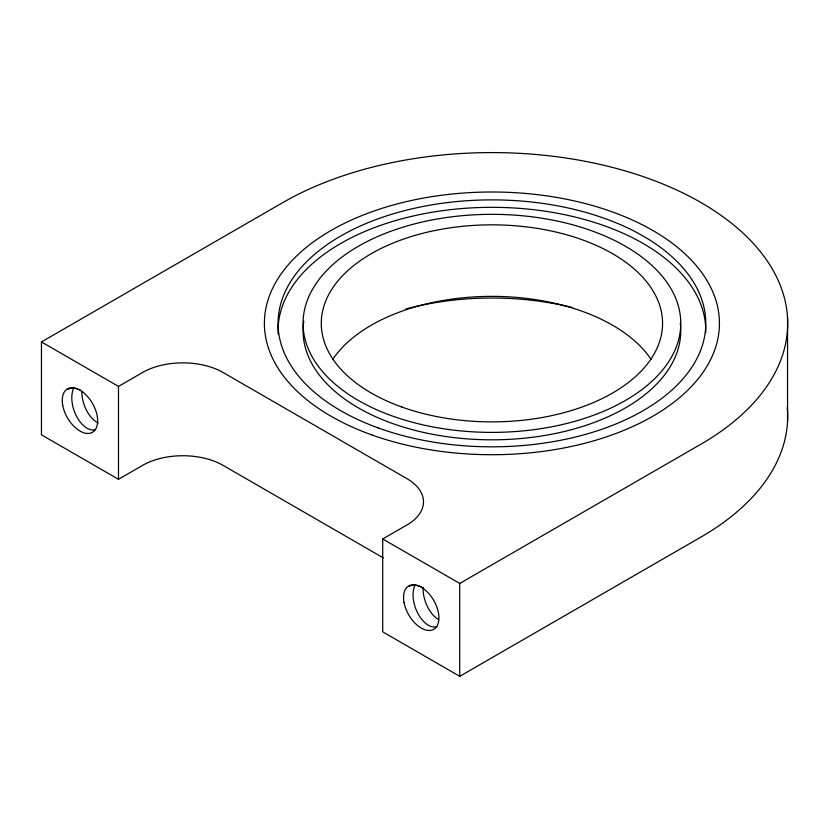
<?xml version="1.0" encoding="UTF-8"?>
<svg xmlns="http://www.w3.org/2000/svg" width="829" height="829" viewBox="0 0 829 829"><rect width="100%" height="100%" fill="white"/><g stroke="black" fill="none" stroke-linecap="round" stroke-linejoin="round"><path stroke-width="1.24" d="M383.309 557.886L223.053 465.359A56.88 32.839 0 0 0 142.609 465.359L118.485 479.297L41.45 434.821L41.45 341.942L282.772 202.608A295.777 170.764 0 0 1 701.065 202.608A295.777 170.764 0 0 1 701.065 444.106L459.743 583.44L382.708 538.964L382.708 631.843L459.743 676.319L701.065 536.995A295.777 170.764 0 0 0 787.291 407.308M41.45 341.942L118.485 386.407L142.609 372.48A56.88 32.839 0 0 1 223.053 372.48L406.842 478.592A56.88 32.839 0 0 1 406.842 525.026L382.708 538.964M787.55 317.994L787.55 421.609M459.743 583.44L459.743 676.319M118.485 386.407L118.485 479.297M405.733 309.01A204.773 118.226 0 0 1 412.79 307.207M413.982 306.927A204.773 118.226 0 0 1 571.886 307.414M332.616 359.579A170.639 98.516 0 0 1 491.918 296.367A170.639 98.516 0 0 1 651.221 359.579M278.129 334.077A213.872 123.48 0 0 1 490.716 207.323A213.872 123.48 0 0 1 705.759 332.678M680.308 323.258A188.846 109.024 0 0 1 490.136 439.816A188.846 109.024 0 0 1 303.808 321.217M436.893 626.662A24.746 14.134 70.1 0 1 417.754 613.191A24.746 14.134 70.1 0 1 415.194 584.859M438.468 619.47A24.746 14.134 70.1 0 1 423.184 587.17M408.998 586.435A24.746 14.134 49.9 0 1 421.443 586.922M95.604 429.619A24.746 14.134 70.1 0 1 76.475 416.158A24.746 14.134 70.1 0 1 73.916 387.827M98.174 422.956A24.746 14.134 70.1 0 1 81.843 391.495M67.719 389.402A24.746 14.134 49.9 0 1 77.781 388.998M78.962 389.402A24.746 14.134 49.9 0 1 80.154 389.889M372.024 434.997A227.519 131.355 0 0 0 719.323 327.486A227.519 131.355 0 0 0 384.407 207.592A227.519 131.355 0 0 0 372.024 434.997M404.003 602.362A25.025 14.445 60 0 0 433.349 629.532A25.025 14.445 60 0 0 426.355 591.036A25.025 14.445 60 0 0 404.003 602.362M62.724 405.329A25.025 14.445 60 0 0 92.071 432.5A25.025 14.445 60 0 0 85.066 394.003A25.025 14.445 60 0 0 62.724 405.329M378.345 427.982A213.872 123.48 0 0 0 705.645 327.838A213.872 123.48 0 0 0 391.765 214.255A213.872 123.48 0 0 0 378.345 427.982M402.003 407.091A170.639 98.516 0 0 0 662.475 326.46A170.639 98.516 0 0 0 411.288 236.534A170.639 98.516 0 0 0 402.003 407.091M388.407 414.552A188.846 109.024 0 0 0 680.464 329.517A188.846 109.024 0 0 0 406.894 226.006A188.846 109.024 0 0 0 388.407 414.552"/></g></svg>
